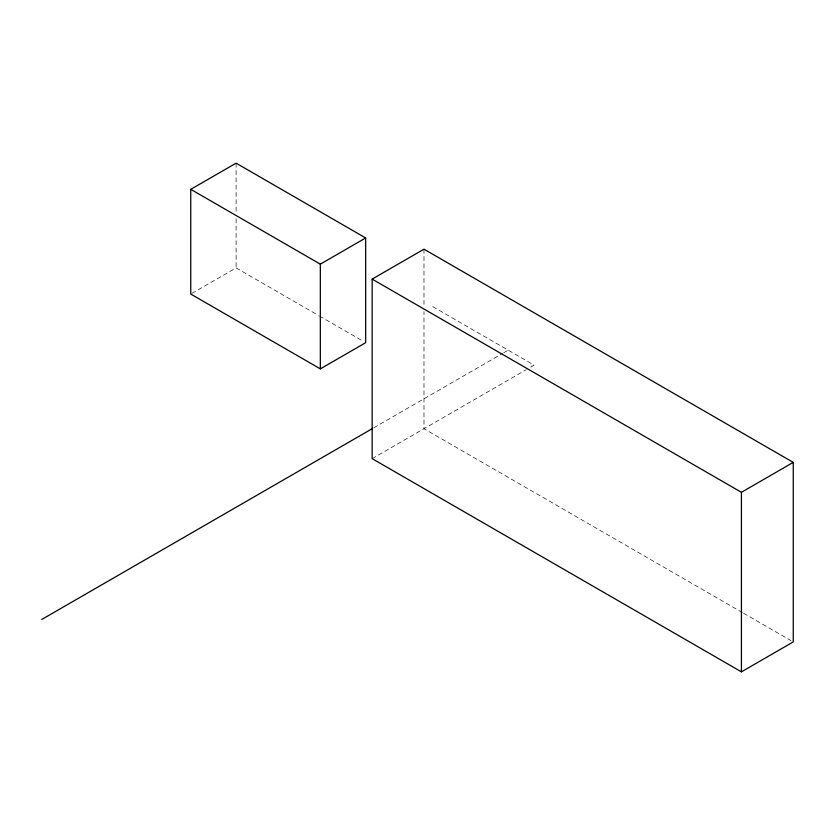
<?xml version="1.0" encoding="UTF-8"?>
<svg xmlns="http://www.w3.org/2000/svg" width="835" height="835" viewBox="0 0 835 835"><rect width="100%" height="100%" fill="white"/><g stroke="black" fill="none" stroke-linecap="round" stroke-linejoin="round"><path stroke-width="0.63" stroke-dasharray="4.17 3.13" d="M191.862 293.429L236.107 267.889L318.354 315.38M373.798 427.77L502.555 353.435M503.682 352.787L508.202 350.178M372.149 458.645L526.248 369.675M530.736 367.087L534.108 365.135L430.453 305.297M319.481 316.027L363.423 341.39M742.43 612.577L423.982 428.72L423.982 311.632M743.557 613.234L790.995 640.612M423.982 249.185L423.982 306.424M236.107 163.159L236.107 213.583M236.107 218.76L236.107 267.889"/><path stroke-width="1.25" d="M190.756 189.336L236.107 163.159L365.667 237.965L365.667 342.694L320.327 368.872L190.756 294.066L190.756 189.336L320.327 264.152L365.667 237.965M372.149 279.109L423.982 249.185L793.25 462.381L793.25 641.917L741.417 671.841L372.149 458.645L372.149 279.109L741.417 492.306L793.25 462.381M41.75 619.476L372.671 428.418M741.417 492.306L741.417 671.841M320.327 264.152L320.327 368.872"/></g></svg>
